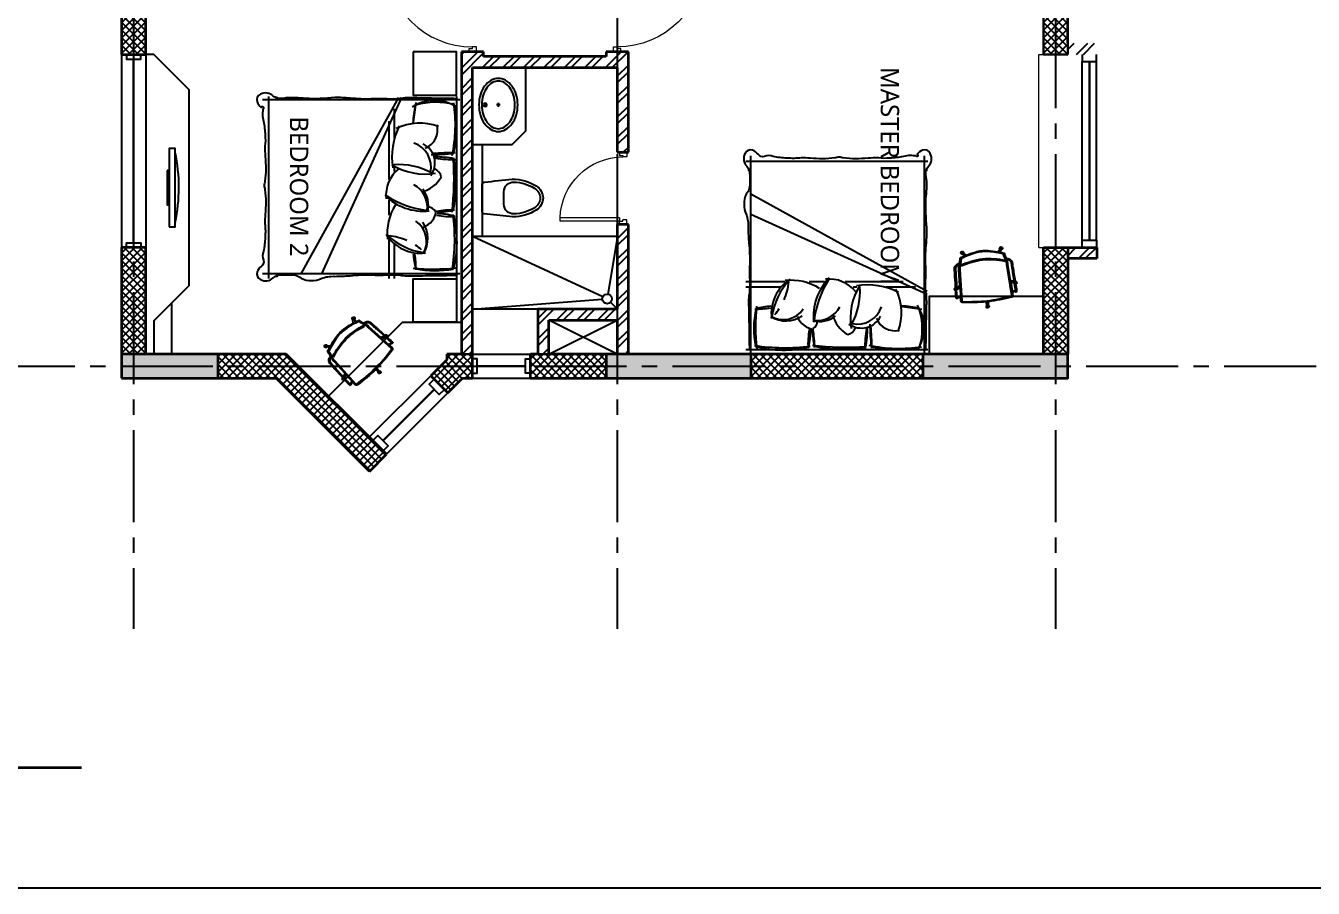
# Model space of a CAD drawing. Header units: millimetres. Extents: x -2409243 to -2334937, y -643723 to -441957.
# Drawn here: x -2360437 to -2347102, y -571589 to -562658 of the extents above; entities that cross this region are included whole.
import ezdxf

# ---------------------------------------------------------------- set-up
doc = ezdxf.new("R2010")
doc.units = ezdxf.units.MM
doc.header["$MEASUREMENT"] = 0
doc.linetypes.add('CENTER2', pattern=[28.575, 19.05, -3.175, 3.175, -3.175])
for name, color, linetype in [('A-Anno-Grid Lines', 154, 'Continuous'), ('A-Sanitory', 181, 'Continuous'), ('A-Wall Patt', 8, 'Continuous'), ('A-Window', 4, 'Continuous'), ('S-Conc Patt', 9, 'Continuous'), ('TAGS', 7, 'Continuous')]:
    doc.layers.add(name, color=color, linetype=linetype)
for name, color, linetype, lineweight in [('A-Detail Lines', 8, 'Continuous', 25), ('A-Door', 4, 'Continuous', 9), ('A-DTLS-Elevation', 4, 'Continuous', 25), ('A-Wall Ele', 3, 'Continuous', 20), ('A-Wall Sec', 1, 'Continuous', 30), ('S-Concrete', 40, 'Continuous', 30)]:
    doc.layers.add(name, color=color, linetype=linetype, lineweight=lineweight)
doc.layers.add('I-Furniture', color=7, linetype='Continuous', lineweight=25, true_color=0xd17000)
doc.styles.get("Standard").update_dxf_attribs({"font": 'trebuc.ttf'})
pattern_1 = [(225, (-1525842.595, -758873.084), (39.7747564, -39.7747564), []), (315, (-1525842.595, -758873.084), (39.7747564, 39.7747564), [])]

# ---------------------------------------------------------------- blocks, each defined once
blk = doc.blocks.new('Cols Residences')
at = {"layer": 'S-Conc Patt'}
for points in [[(-35222, -4229), (-35222, -5229), (-34972, -5229), (-34972, -4229)], [(-35222, -9249), (-35222, -10749), (-34972, -10749), (-34972, -9249)], [(-35222, -12529), (-35222, -14029), (-34972, -14029), (-34972, -12529)]]:
    blk.add_hatch(color=256, dxfattribs=at).paths.add_polyline_path(points)
at = {"layer": 'S-Concrete', "lineweight": 35}
for points in [[(-35222, -4229), (-35222, -5229), (-34972, -5229), (-34972, -4229)], [(-35222, -9249), (-35222, -10749), (-34972, -10749), (-34972, -9249)], [(-35222, -12529), (-35222, -14029), (-34972, -14029), (-34972, -12529)]]:
    blk.add_lwpolyline(points, close=True, dxfattribs=at)
blk = doc.blocks.new('Grid Residences')
at = {"layer": 'A-Anno-Grid Lines', "linetype": 'CENTER2', "ltscale": 50}
for p, q in [((-35097, 2923), (-35097, -27704)), ((12818, -4354), (-37818, -4354)), ((12818, -9364), (-37818, -9364)), ((12818, -13904), (-37818, -13904))]:
    blk.add_line(p, q, dxfattribs=at)
blk = doc.blocks.new('ABL_Door_S - 1000 x 2100-11-3 Second Floor Lvl')
at = {"layer": 'A-Door', "color": 5}
for p, q in [((-500, 38), (-450, 38)), ((-500, -38), (-500, 38)), ((-450, 38), (-450, -3)), ((450, 38), (450, -3)), ((500, 38), (450, 38)), ((500, -38), (500, 38)), ((-500, -38), (-465, -38)), ((-465, -3), (-450, -3)), ((-465, -38), (-465, -3)), ((-430, -38), (-465, -38)), ((465, -3), (450, -3)), ((465, -38), (465, -3)), ((500, -38), (465, -38))]:
    blk.add_line(p, q, dxfattribs=at)
at = {"layer": 'A-Door', "color": 5, "lineweight": 18}
for p, q in [((-465, -38), (-465, -902)), ((-430, -38), (-430, -902)), ((-430, -902), (-465, -902))]:
    blk.add_line(p, q, dxfattribs=at)
at = {"layer": 'A-Door'}
blk.add_arc((-450, -3), 900, 271.2733, 0, dxfattribs=at)
blk = doc.blocks.new('Win 2000 @ 300W')
at = {"layer": 'A-Window', "color": 2, "lineweight": 30}
blk.add_line((1950, -125), (50, -125), dxfattribs=at)
at = {"layer": 'A-Window'}
for points in [[(2000, 0), (0, 0)], [(0, -50), (50, -50), (50, -200), (0, -200)], [(2000, -50), (1950, -50), (1950, -200), (2000, -200)], [(2000, -250), (0, -250)]]:
    blk.add_lwpolyline(points, dxfattribs=at)
blk = doc.blocks.new('Bay Win Rec')
at = {"layer": 'A-Wall Ele'}
for points in [[(27370, -13729), (29370, -13729)], [(27370, -13729), (27370, -13779)], [(29370, -13729), (29370, -13779)]]:
    blk.add_lwpolyline(points, dxfattribs=at)
at = {"layer": 'A-Window'}
for p, q in [((27445, -14179), (29295, -14179)), ((27445, -14329), (29295, -14329))]:
    blk.add_line(p, q, dxfattribs=at)
at = {"layer": 'A-Window', "color": 2, "lineweight": 30}
blk.add_line((29295, -14254), (27445, -14254), dxfattribs=at)
at = {"layer": 'A-Window'}
for points in [[(27370, -14179), (27445, -14179), (27445, -14329), (27370, -14329)], [(29370, -14179), (29295, -14179), (29295, -14329), (29370, -14329)]]:
    blk.add_lwpolyline(points, dxfattribs=at)
blk = doc.blocks.new('Bay Win TRIAN')
at = {"layer": 'A-Window'}
for p, q in [((20940, -6882), (20304, -6245)), ((20763, -7059), (20127, -6422))]:
    blk.add_line(p, q, dxfattribs=at)
at = {"layer": 'A-Window', "color": 2, "lineweight": 30}
blk.add_line((20269, -6387), (20799, -6917), dxfattribs=at)
at = {"layer": 'A-Window'}
for points in [[(20269, -6281), (20322, -6334), (20215, -6440), (20162, -6387)], [(20905, -6917), (20852, -6864), (20746, -6970), (20799, -7023)]]:
    blk.add_lwpolyline(points, dxfattribs=at)
blk = doc.blocks.new('ABL_Door_S - 750 x 2100-5-3 Second Floor Lvl')
at = {"layer": 'A-Door', "color": 5, "lineweight": 18}
for p, q in [((-375, 38), (-325, 38)), ((-375, -38), (-375, 38)), ((-325, 38), (-325, -3)), ((325, 38), (325, -3)), ((375, 38), (325, 38)), ((375, -38), (375, 38)), ((-375, -38), (-340, -38)), ((-340, -3), (-325, -3)), ((-340, -38), (-340, -3)), ((-340, -38), (-340, -652)), ((-305, -38), (-340, -38)), ((-305, -38), (-305, -652)), ((340, -3), (325, -3)), ((340, -38), (340, -3)), ((375, -38), (340, -38))]:
    blk.add_line(p, q, dxfattribs=at)
blk.add_lwpolyline([(-340, -652), (-305, -652)], dxfattribs=at)
at = {"layer": 'A-Door', "lineweight": 18}
blk.add_arc((-325, -3), 650, 271.7632, 0, dxfattribs=at)
blk = doc.blocks.new('Toilet Win')
at = {"layer": 'A-Window', "color": 2, "lineweight": 30}
blk.add_line((22742, -8048), (22742, -8548), dxfattribs=at)
at = {"layer": 'A-Window'}
for points in [[(22617, -7998), (22617, -8598)], [(22667, -7998), (22667, -8048), (22817, -8048), (22817, -7998)], [(22867, -7998), (22867, -8598)], [(22667, -8598), (22667, -8548), (22817, -8548), (22817, -8598)]]:
    blk.add_lwpolyline(points, dxfattribs=at)
blk = doc.blocks.new('Sink TOILET')
for points in [[(1123786, -93318, -0.12976), (1123805, -93245, -0.106426), (1123866, -93176, -0.084431), (1123952, -93133, -0.073534), (1124061, -93117, -0.073534), (1124169, -93133, -0.084431), (1124255, -93176, -0.106426), (1124316, -93245, -0.12976), (1124336, -93318, -0.12976), (1124316, -93391, -0.106426), (1124255, -93460, -0.084431), (1124169, -93503, -0.073534), (1124061, -93519, -0.073534), (1123952, -93503, -0.084431), (1123866, -93460, -0.106426), (1123805, -93391, -0.12976)], [(1123815, -93318, -0.12976), (1123830, -93259, -0.106426), (1123883, -93199, -0.084431), (1123960, -93161, -0.073534), (1124061, -93146, -0.073534), (1124161, -93161, -0.084431), (1124238, -93199, -0.106426), (1124291, -93259, -0.12976), (1124307, -93318, -0.12976), (1124291, -93377, -0.106426), (1124238, -93437, -0.084431), (1124161, -93475, -0.073534), (1124061, -93490, -0.073534), (1123960, -93475, -0.084431), (1123883, -93437, -0.106426), (1123830, -93377, -0.12976)]]:
    blk.add_lwpolyline(points, format="xyb", close=True)
for radius in [17.8, 12.2]:
    blk.add_circle((1124061, -93182), radius)
at = {"layer": 'A-Detail Lines'}
for points in [[(1124041, -93318), (1124081, -93318)], [(1124061, -93338), (1124061, -93298)]]:
    blk.add_lwpolyline(points, dxfattribs=at)
blk = doc.blocks.new('Arrsng 2')
at = {"layer": 'A-Sanitory'}
for points in [[(-3869, -15557), (-4162, -15527, -0.384412), (-4184, -15502), (-4184, -15222, -0.383904), (-4162, -15197, -0.001434), (-3871, -15167, -0.140641), (-3624, -15237, -0.259738), (-3554, -15362, -0.259738), (-3624, -15487, -0.139471)], [(-3959, -15427), (-3959, -15297, -0.422961), (-3856, -15197, -0.13189), (-3640, -15262, -0.259738), (-3584, -15362, -0.259738), (-3640, -15462, -0.13189), (-3856, -15527, -0.422961)]]:
    blk.add_lwpolyline(points, format="xyb", close=True, dxfattribs=at)
blk.add_arc((-3868, -15192), 25, 89.84, 95.7189, dxfattribs=at)
blk = doc.blocks.new('Bt 01')
at = {"layer": 'A-Detail Lines'}
for points in [[(-2936, -16385), (-4284, -15762)], [(-2784, -15762), (-2882, -16357)], [(-4284, -16512), (-2940, -16410)], [(-2855, -16441), (-2784, -16512)]]:
    blk.add_lwpolyline(points, dxfattribs=at)
at = {"layer": 'A-Sanitory', "ltscale": 0.5}
blk.add_lwpolyline([(-3734, -14012), (-3734, -14671), (-3876, -14812), (-4284, -14812)], dxfattribs=at)
at = {"layer": 'A-Sanitory'}
for points in [[(-4184, -14812), (-4184, -15762)], [(-4184, -15762), (-4284, -15762)], [(-2784, -15762), (-4284, -15762)], [(-3609, -16512), (-4284, -16512)]]:
    blk.add_lwpolyline(points, dxfattribs=at)
blk.add_circle((-2890, -16406), 50, dxfattribs=at)
at = {"layer": 'A-Detail Lines'}
blk.add_blockref('Arrsng 2', (0, 0), dxfattribs=at)
at = {"layer": 'A-Sanitory', "ltscale": 0.5, "xscale": -1, "rotation": 90}
blk.add_blockref('Sink TOILET', (-97335, 1109663), dxfattribs=at)
blk = doc.blocks.new('s5')
at = {"layer": 'A-Detail Lines'}
for p, q in [((-39900, 54612), (-39550, 55322)), ((-39900, 55322), (-39550, 54612))]:
    blk.add_line(p, q, dxfattribs=at)
blk = doc.blocks.new('A$C6B7C0178')
at = {"layer": 'I-Furniture', "linetype": 'ByBlock'}
for p, q in [((148, 942), (148, -944)), ((2098, 942), (2098, -944)), ((2130, 906), (89, 906)), ((1495, 932), (486, -894)), ((1527, 932), (697, -894)), ((1450, 813), (1450, 507)), ((1396, 685), (1396, 83)), ((1450, 206), (1450, 167)), ((1396, -131), (1396, -288)), ((1396, -540), (1396, -944)), ((1450, -582), (1450, -944)), ((2130, -894), (89, -894))]:
    blk.add_line(p, q, dxfattribs=at)
at = {"layer": 'I-Furniture', "color": 0, "linetype": 'ByBlock'}
for points in [[(533, 921, 0.045167), (333, 927, -0.080578), (229, 922, 0.238231), (242, 929, -0.211134), (199, 947, 0.329446), (66, 965, 0.37589), (31, 886, 0.123892), (75, 829, -1.08815), (96, 825, 0.141351), (99, 687, -0.036442), (115, 543, -0.046791), (113, 428, 0.023628), (115, 321, -0.055897), (113, 64, 0.053528), (105, 21, 0.053528), (113, -22, -0.055897), (115, -279, 0.026973), (113, -372, -0.036947), (115, -518, -0.036442), (99, -662, 0.219023), (96, -751, -0.342539), (75, -818, 0.123892), (31, -875, 0.37589), (66, -953, 0.329446), (199, -935, -0.211134), (242, -917, 0.238231), (229, -910, -0.06219), (364, -905, -0.218233), (487, -940, 0.123513), (593, -963, 0.129887), (695, -941, -0.095063), (836, -920, 0.016498), (995, -914, -0.039412), (1214, -905, 0.025508), (1378, -905, -0.038458), (1509, -908, 0.058958), (1655, -915, 0.00267), (1898, -910, 0.015571), (2092, -907)], [(836, 931, -0.037552), (533, 921)], [(2092, 919, 0.015571), (1898, 922, 0.00267), (1655, 927, 0.058958), (1509, 920, -0.038458), (1378, 917, 0.025508), (1214, 917, -0.039412), (995, 925, 0.016498), (836, 931)]]:
    blk.add_lwpolyline(points, format="xyb", dxfattribs=at)
at = {"layer": 'I-Furniture', "linetype": 'ByBlock'}
for centre, radius, start, end in [((1868, 489), 413, 57.51, 123.8336), ((-5561, 1718), 7288, 351.7812, 353.3958), ((581, 646), 1504, 347.8698, 8.7941), ((1569, 211), 264, 348.0413, 70.8342), ((2088, -2734), 3094, 90.1063, 94.3312), ((2057, 1293), 1004, 259.589, 272.0447), ((-922, 93), 2993, 353.3146, 4.0301), ((1498, -462), 700, 61.0456, 94.1497), ((1531, -205), 264, 353.1541, 62.0001), ((1909, 748), 992, 237.3804, 263.3034), ((2046, -1017), 783, 87.8261, 101.4767), ((1538, -558), 249, 329.3706, 56.8919), ((2039, 491), 792, 259.1667, 273.123), ((-47, -536), 2125, 351.3474, 6.9362), ((1859, 24), 706, 227.3201, 261.4624), ((1328, -1127), 631, 66.2982, 83.8539), ((1328, -1127), 631, 49.9508, 56.951), ((442, -864), 1236, 0.5029, 8.0813), ((1857, 1187), 2032, 264.0935, 276.4707)]:
    blk.add_arc(centre, radius, start, end, dxfattribs=at)
at = {"layer": 'I-Furniture', "color": 0, "linetype": 'ByBlock'}
for centre, radius, start, end in [((2517, 631), 873, 165.3177, 177.3751), ((1880, 180), 703, 73.9263, 107.1409), ((890, 621), 1207, 347.2408, 11.1902), ((2130, 320), 702, 153.0538, 189.663), ((1716, 122), 545, 69.3026, 116.5026), ((1698, 597), 204, 291.4295, 14.3652), ((1653, 253), 221, 324.1671, 63.8421), ((1858, 1940), 1599, 269.1536, 277.5533), ((1872, -784), 1100, 79.5301, 89.934), ((528, 56), 1563, 349.1717, 8.8688), ((1721, -83), 355, 128.7278, 185.6813), ((1774, 803), 664, 238.6542, 279.1977), ((1828, 86), 114, 12.1757, 68.3207), ((1644, 283), 343, 285.4018, 329.7122), ((1755, 327), 572, 225.5269, 275.813), ((1532, -185), 274, 346.3296, 38.0812), ((1943, -478), 564, 148.1221, 185.9522), ((1689, -223), 198, 289.1335, 355.0933), ((1797, -297), 95.5, 30.1134, 85.8974), ((1867, 804), 1059, 271.8337, 280.6945), ((1499, -531), 301, 328.6569, 34.6491), ((1873, -1052), 782, 75.3434, 88.3876), ((1000, -558), 1102, 344.9748, 13.7789), ((1724, -259), 422, 212.3262, 277), ((2608, -615), 962, 184.2269, 193.5763), ((1876, 64), 926, 257.3175, 281.7435)]:
    blk.add_arc(centre, radius, start, end, dxfattribs=at)
blk = doc.blocks.new('executive study table')
at = {"layer": 'I-Furniture'}
for p, q in [((-171, 533), (-152, 534)), ((-155, 571), (-133, 572)), ((-140, 567), (-139, 571)), ((-171, 7), (-152, 6)), ((-155, -30), (-133, -32)), ((-140, -27), (-139, -31))]:
    blk.add_line(p, q, dxfattribs=at)
for points in [[(-509, 270, -0.04406), (-503, 336, -0.026544), (-480, 437), (-506, 458, -3.638528), (-496, 470), (-474, 457, -0.010397), (-461, 495, -0.318214), (-452, 502, 0.043075), (-444, 502, 0.035302), (-412, 510, 0.013054), (-403, 513, -0.140274), (-393, 546, -0.187796), (-364, 568, -0.087841), (-327, 571, 0.059908), (-291, 573, -0.051364), (-254, 575), (-196, 578), (-157, 580, -1), (-129, 582), (-95, 584), (-77, 585, -0.040528), (-61, 585, 0.019703), (-50, 584, -0.367951), (-46, 580, -0.076399), (-46, 574, -0.223629), (-48, 571, -0.09063), (-48, 571, 0.435593), (-49, 571), (-50, 566, 0.041397), (-52, 552, 0.005779), (-52, 542, 0.01447), (-52, 538), (-15, 540, -0.416429), (3, 524, -0.025896), (23, 280), (60, 277, -3.543521), (59, 262), (23, 262, -0.026019), (3, 16, -0.416429), (-15, 0), (-52, 2, 0.01447), (-52, -2, 0.005779), (-52, -12, 0.041397), (-50, -26), (-49, -31, 0.435593), (-48, -31, -0.09063), (-48, -31, -0.223629), (-46, -34, -0.076399), (-46, -40, -0.367951), (-50, -44, 0.019703), (-61, -44, -0.040528), (-77, -45), (-95, -44), (-129, -42, -1), (-157, -40), (-196, -38), (-254, -35, -0.051364), (-291, -33, 0.059908), (-327, -31, -0.087841), (-364, -28, -0.187796), (-393, -6, -0.140274), (-403, 27, 0.013054), (-412, 30, 0.035302), (-444, 38, 0.043075), (-452, 39, -0.318214), (-461, 45, -0.010397), (-474, 84), (-496, 71, -3.638528), (-506, 82), (-480, 103, -0.026544), (-503, 204, -0.04406)], [(-155, 571), (-171, 533), (-339, 525, 0.002292), (-353, 525), (-377, 522, 0.066419), (-392, 517, -0.120179), (-385, 541, -0.187796), (-362, 558, -0.087841), (-328, 561, 0.059908), (-289, 563, -0.052112), (-254, 565), (-195, 568)], [(-152, 534), (-62, 538, -0.01546), (-62, 542, -0.005779), (-62, 552, -0.041397), (-59, 569), (-58, 573, -0.044554), (-58, 574, -0.006403), (-62, 575, 0.040528), (-77, 575), (-94, 574), (-133, 572, -0.154174), (-140, 567)], [(-499, 270, 0.04406), (-494, 206, 0.042095), (-452, 49, -0.042637), (-443, 48, -0.035302), (-409, 40, -0.026112), (-389, 32, 0.070764), (-375, 28), (-352, 25, 0.002232), (-338, 25), (-15, 10, 0.431435), (-7, 17, 0.026929), (13, 270, 0.026929), (-7, 523, 0.431435), (-15, 530), (-338, 515, 0.002232), (-352, 515), (-375, 512, 0.070764), (-389, 508, -0.026112), (-409, 500, -0.035302), (-443, 492, -0.042637), (-452, 492, 0.042095), (-494, 335, 0.04406)], [(-155, -30), (-171, 7), (-339, 15, -0.002292), (-353, 15), (-377, 19, -0.066419), (-392, 23, 0.120179), (-385, -1, 0.187796), (-362, -18, 0.087841), (-328, -21, -0.059908), (-289, -23, 0.052112), (-254, -25), (-195, -28)], [(-152, 6), (-62, 2, 0.01546), (-62, -2, 0.005779), (-62, -12, 0.041397), (-59, -28), (-58, -32, 0.044554), (-58, -34, 0.006403), (-62, -34, -0.040528), (-77, -35), (-94, -34), (-133, -32, 0.154174), (-140, -27)]]:
    blk.add_lwpolyline(points, format="xyb", close=True, dxfattribs=at)
for points in [[(-157, 580), (-129, 582)], [(-157, -40), (-129, -42)]]:
    blk.add_lwpolyline(points, dxfattribs=at)
for points in [[(-496, 470), (-505, 475, 0.915293), (-514, 464), (-506, 458)], [(-385, 39, -0.074007), (-425, 270, -0.074007), (-385, 501)], [(-376, 42, -0.073942), (-415, 270, -0.073942), (-376, 498)], [(23, 270, -0.000012), (23, 270, -0.000012)], [(60, 277), (69, 277, -0.745022), (68, 262), (59, 262)], [(-496, 71), (-505, 65, -0.915293), (-514, 77), (-506, 82)]]:
    blk.add_lwpolyline(points, format="xyb", dxfattribs=at)
at = {"layer": 'I-Furniture', "elevation": -950}
blk.add_lwpolyline([(24, 262, 0.001894), (23, 280, 0.000296)], format="xyb", dxfattribs=at)
blk = doc.blocks.new('A$C52E23077')
at = {"layer": 'I-Furniture'}
blk.add_lwpolyline([(23, -583), (85, -583), (85, 227), (23, 227)], close=True, dxfattribs=at)
at = {"layer": 'I-Furniture', "linetype": 'ByBlock'}
blk.add_lwpolyline([(3, 0), (2, -356), (23, -356), (24, 0)], close=True, dxfattribs=at)
blk.add_arc((-1595, -177), 1719, 347.7599, 12.1509, dxfattribs=at)

msp = doc.modelspace()

# ---------------------------------------------------------------- hatches: boundary and pattern name
at = {"layer": 'A-Wall Patt'}
h = msp.add_hatch(dxfattribs=at)
h.set_pattern_fill('ANSI37', color=256, scale=450, angle=180, style=0)
h.set_pattern_definition(pattern_1)
h.paths.add_polyline_path([(-2349894.9, -561257.2), (-2349894.9, -562954.7), (-2349644.9, -562954.7), (-2349644.9, -561257.2)])
h = msp.add_hatch(dxfattribs=at)
h.set_pattern_fill('ANSI37', color=256, scale=450, angle=180, style=0)
h.set_pattern_definition(pattern_1)
h.paths.add_polyline_path([(-2359194.9, -561307.2), (-2359444.9, -561307.2), (-2359444.9, -562954.7), (-2359194.9, -562954.7)])
h = msp.add_hatch(dxfattribs=at)
h.set_pattern_fill('ANSI32', color=256, scale=400, style=0)
h.set_pattern_definition([(45, (-1525842.6, -758963.08), (-106.066017, 106.066017), []), (45, (-1525771.88, -758963.08), (-106.066017, 106.066017), [])])
h.paths.add_polyline_path([(-2349639.9, -562839.7), (-2349639.9, -562954.7), (-2349344.9, -562954.7), (-2349344.9, -562839.7)])
h = msp.add_hatch(dxfattribs=at)
h.set_pattern_fill('ANSI32', color=256, scale=400, style=0)
h.set_pattern_definition([(45, (-2483823.14, -549080.13), (-106.06602, 106.06602), []), (45, (-2483752.43, -549080.13), (-106.06602, 106.06602), [])])
h.paths.add_polyline_path([(-2355924.9, -566052.2), (-2355809.9, -566052.2), (-2355809.9, -563092.2), (-2354309.9, -563092.2), (-2354309.9, -563967.2), (-2354194.9, -563967.2), (-2354194.9, -562927.2), (-2354424.9, -562927.2), (-2354424.9, -562977.2), (-2355694.9, -562977.2), (-2355694.9, -562927.2), (-2355924.9, -562927.2)])
h = msp.add_hatch(dxfattribs=at)
h.set_pattern_fill('ANSI32', color=256, scale=400, style=0)
h.set_pattern_definition([(45, (-1525842.6, -758873.08), (-106.066017, 106.066017), []), (45, (-1525771.88, -758873.08), (-106.066017, 106.066017), [])])
h.paths.add_polyline_path([(-2355134.9, -566052.2), (-2355019.9, -566052.2), (-2355019.9, -565707.2), (-2354309.9, -565707.2), (-2354309.9, -566057.2), (-2354194.9, -566057.2), (-2354194.9, -564717.2), (-2354309.9, -564717.2), (-2354309.9, -565592.2), (-2355134.9, -565592.2)])
h = msp.add_hatch(dxfattribs=at)
h.set_pattern_fill('ANSI37', color=256, scale=450, angle=180, style=0)
h.set_pattern_definition(pattern_1)
h.paths.add_polyline_path([(-2359194.9, -564954.7), (-2359444.9, -564954.7), (-2359444.9, -566057.2), (-2359194.9, -566057.2)])
h = msp.add_hatch(dxfattribs=at)
h.set_pattern_fill('ANSI37', color=256, scale=450, angle=180, style=0)
h.set_pattern_definition(pattern_1)
h.paths.add_polyline_path([(-2349644.9, -564954.7), (-2349894.9, -564954.7), (-2349894.9, -566057.2), (-2349644.9, -566057.2)])
h = msp.add_hatch(dxfattribs=at)
h.set_pattern_fill('ANSI32', color=256, scale=400, style=0)
h.set_pattern_definition([(45, (-2483823.14, -549170.13), (-106.06602, 106.06602), []), (45, (-2483752.43, -549170.13), (-106.06602, 106.06602), [])])
h.paths.add_polyline_path([(-2349644.9, -564954.7), (-2349644.9, -565069.7), (-2349344.9, -565069.7), (-2349344.9, -564954.7)])
h = msp.add_hatch(dxfattribs=at)
h.set_pattern_fill('ANSI37', color=256, scale=450, angle=180, style=0)
h.set_pattern_definition(pattern_1)
h.paths.add_polyline_path([(-2358444.9, -566057.2), (-2358444.9, -566307.2), (-2357843.4, -566307.2), (-2356878.2, -567272.4), (-2356701.5, -567095.6), (-2357739.9, -566057.2)])
h = msp.add_hatch(dxfattribs=at)
h.set_pattern_fill('ANSI37', color=256, scale=450, angle=180, style=0)
h.set_pattern_definition(pattern_1)
h.paths.add_polyline_path([(-2355809.9, -566057.2), (-2356075.7, -566057.2), (-2356075.7, -566116.2), (-2356241.8, -566282.4), (-2356065.1, -566459.2), (-2355913, -566307.2), (-2355809.9, -566307.2)])
h = msp.add_hatch(dxfattribs=at)
h.set_pattern_fill('ANSI37', color=256, scale=450, angle=180, style=0)
h.set_pattern_definition(pattern_1)
h.paths.add_polyline_path([(-2354424.9, -566057.2), (-2355209.9, -566057.2), (-2355209.9, -566307.2), (-2354424.9, -566307.2)])
h = msp.add_hatch(dxfattribs=at)
h.set_pattern_fill('ANSI37', color=256, scale=450, angle=180, style=0)
h.set_pattern_definition(pattern_1)
h.paths.add_polyline_path([(-2351144.9, -566307.2), (-2351144.9, -566057.2), (-2352924.9, -566057.2), (-2352924.9, -566307.2)])

# ---------------------------------------------------------------- linework, layer by layer
msp.add_lwpolyline([(-2409243.5, -515837.4), (-2334936.9, -515837.4), (-2334936.9, -571588.7), (-2409243.5, -571588.7)], close=True, dxfattribs=at)
msp.add_lwpolyline([(-2409243.5, -515837.4), (-2334936.9, -515837.4), (-2334936.9, -571588.7), (-2409243.5, -571588.7)], close=True, dxfattribs=at)
at = {"layer": 'A-Wall Sec', "lineweight": 35}
for p, q in [((-2349644.9, -562839.7), (-2349644.9, -561257.2)), ((-2359444.9, -561307.2), (-2359444.9, -562954.7)), ((-2359194.9, -562954.7), (-2359194.9, -561852.2)), ((-2359444.9, -562954.7), (-2359194.9, -562954.7)), ((-2355924.9, -562927.2), (-2355924.9, -566057.2)), ((-2355694.9, -562927.2), (-2355924.9, -562927.2)), ((-2355694.9, -562977.2), (-2355694.9, -562927.2)), ((-2354424.9, -562977.2), (-2355694.9, -562977.2)), ((-2354424.9, -562927.2), (-2354424.9, -562977.2)), ((-2354194.9, -562927.2), (-2354424.9, -562927.2)), ((-2354194.9, -563034.7), (-2354194.9, -562927.2)), ((-2355809.9, -563092.2), (-2354309.9, -563092.2)), ((-2355809.9, -566307.2), (-2355809.9, -563092.2)), ((-2354309.9, -563092.2), (-2354309.9, -563967.2)), ((-2354194.9, -563967.2), (-2354194.9, -563034.7)), ((-2354309.9, -563967.2), (-2354194.9, -563967.2)), ((-2354194.9, -564717.2), (-2354309.9, -564717.2)), ((-2354309.9, -564717.2), (-2354309.9, -565592.2)), ((-2354194.9, -566057.2), (-2354194.9, -564717.2)), ((-2359444.9, -564954.7), (-2359444.9, -566057.2)), ((-2359194.9, -564954.7), (-2359444.9, -564954.7)), ((-2359194.9, -566057.2), (-2359194.9, -564954.7)), ((-2349894.9, -566057.2), (-2349894.9, -564954.7)), ((-2349894.9, -564954.7), (-2349344.9, -564954.7)), ((-2349644.9, -564954.7), (-2349644.9, -566057.2)), ((-2349344.9, -564954.7), (-2349344.9, -565069.7)), ((-2349344.9, -565069.7), (-2349644.9, -565069.7)), ((-2355134.9, -565592.2), (-2355134.9, -566057.2)), ((-2354309.9, -565592.2), (-2355134.9, -565592.2)), ((-2355019.9, -566057.2), (-2355019.9, -565707.2)), ((-2355019.9, -565707.2), (-2354309.9, -565707.2)), ((-2354309.9, -565707.2), (-2354309.9, -566057.2)), ((-2357739.9, -566057.2), (-2358444.9, -566057.2)), ((-2356701.5, -567095.6), (-2357739.9, -566057.2)), ((-2355924.9, -566057.2), (-2356075.7, -566057.2)), ((-2356075.7, -566057.2), (-2356075.7, -566116.2)), ((-2355209.9, -566307.2), (-2355209.9, -566057.2)), ((-2355134.9, -566057.2), (-2355209.9, -566057.2)), ((-2354424.9, -566057.2), (-2355019.9, -566057.2)), ((-2351144.9, -566057.2), (-2352924.9, -566057.2)), ((-2356075.7, -566116.2), (-2356241.8, -566282.4)), ((-2358444.9, -566307.2), (-2357843.4, -566307.2)), ((-2356878.2, -567272.4), (-2357843.4, -566307.2)), ((-2356065.1, -566459.2), (-2356241.8, -566282.4)), ((-2356065.1, -566459.2), (-2355913, -566307.2)), ((-2355913, -566307.2), (-2355809.9, -566307.2)), ((-2355209.9, -566307.2), (-2354424.9, -566307.2)), ((-2352924.9, -566307.2), (-2351144.9, -566307.2)), ((-2356878.2, -567272.4), (-2356701.5, -567095.6)), ((-2366758.1, -570338.7), (-2359860, -570338.7))]:
    msp.add_line(p, q, dxfattribs=at)
at = {"layer": 'A-Wall Sec'}
for p, q in [((-2349894.9, -561742.2), (-2349894.9, -562954.7)), ((-2349644.9, -562839.7), (-2349644.9, -562954.7)), ((-2349894.9, -562954.7), (-2349644.9, -562954.7)), ((-2355924.9, -566057.2), (-2355809.9, -566057.2)), ((-2355134.9, -566057.2), (-2355019.9, -566057.2))]:
    msp.add_line(p, q, dxfattribs=at)
at = {"layer": 'I-Furniture'}
for p, q in [((-2352928.3, -564062.1), (-2351128.3, -564062.1)), ((-2358928.1, -565529.5), (-2358928.1, -566057.2))]:
    msp.add_line(p, q, dxfattribs=at)
for points in [[(-2358744.9, -565346.3), (-2358744.9, -563321.1), (-2359111.3, -562954.7), (-2359194.9, -562954.7)], [(-2358744.9, -565346.3), (-2358744.9, -565346.3), (-2359111.3, -565712.8), (-2359111.3, -565712.8), (-2359111.3, -566057.2)], [(-2351074.9, -566057.2), (-2351074.9, -565457.2), (-2349894.9, -565457.2)], [(-2357302.5, -566494.5), (-2356535.1, -565727.2), (-2355924.9, -565727.2)]]:
    msp.add_lwpolyline(points, dxfattribs=at)
for points in [[(-2356424.9, -562927.2), (-2356424.9, -563377.2), (-2355974.9, -563377.2), (-2355974.9, -562927.2)], [(-2356424.9, -565727.2), (-2356424.9, -565277.2), (-2355974.9, -565277.2), (-2355974.9, -565727.2)]]:
    msp.add_lwpolyline(points, close=True, dxfattribs=at)

# ---------------------------------------------------------------- block references
at = {"layer": 'A-Anno-Grid Lines', "rotation": 90}
for name, p in [('Grid Residences', (-2363674.2, -531085.6)), ('Win 2000 @ 300W', (-2359444.9, -564954.7))]:
    msp.add_blockref(name, p, dxfattribs=at)
at = {"layer": 'A-Detail Lines'}
msp.add_blockref('Bt 01', (-2351525.6, -549080.1), dxfattribs=at)
at = {"layer": 'A-Detail Lines', "rotation": 90}
msp.add_blockref('s5', (-2299698.3, -526157.2), dxfattribs=at)
msp.add_blockref('s5', (-2299698.3, -526157.2), dxfattribs=at)
at = {"layer": 'A-Door', "rotation": 270}
msp.add_blockref('ABL_Door_S - 1000 x 2100-11-3 Second Floor Lvl', (-2355807.4, -562427.2), dxfattribs=at)
at = {"layer": 'A-Door', "xscale": -1}
for name, p, rotation in [('ABL_Door_S - 1000 x 2100-11-3 Second Floor Lvl', (-2354312.4, -562427.2), 90), ('ABL_Door_S - 750 x 2100-5-3 Second Floor Lvl', (-2354249.9, -564342.2), 270)]:
    msp.add_blockref(name, p, dxfattribs=dict(at, rotation=rotation))
at = {"layer": 'A-DTLS-Elevation', "rotation": 90}
msp.add_blockref('Win 2000 @ 300W', (-2359444.9, -564954.7), dxfattribs=at)
at = {"layer": 'A-Wall Ele', "rotation": 90}
for name, p in [('Bay Win Rec', (-2363674.2, -592324.4)), ('Toilet Win', (-2363808, -588924.2)), ('Bay Win TRIAN', (-2363123.7, -587222.7))]:
    msp.add_blockref(name, p, dxfattribs=at)
at = {"layer": 'I-Furniture'}
for name, p in [('A$C6B7C0178', (-2358072.5, -564332.9)), ('A$C52E23077', (-2358975.1, -564155.8))]:
    msp.add_blockref(name, p, dxfattribs=at)
for name, p, rotation in [('A$C6B7C0178', (-2352034.1, -563914.5), 270), ('executive study table', (-2350749.1, -565523.6, -450), 276.2661671871475), ('executive study table', (-2357014.4, -566385.5, -450), 314.9999999997052)]:
    msp.add_blockref(name, p, dxfattribs=dict(at, rotation=rotation))
at = {"layer": 'S-Concrete', "rotation": 90}
msp.add_blockref('Cols Residences', (-2363674.2, -531085.6), dxfattribs=at)

# ---------------------------------------------------------------- texts
at = {"layer": 'TAGS'}
for s, height, p in [('MASTER BEDROOM', 189.951, (-2351581.2, -563086.4)), ('BEDROOM 2', 189.95, (-2357701.4, -563597.7))]:
    msp.add_text(s, height=height, rotation=270, dxfattribs=at).set_placement(p)

doc.saveas('drawing.dxf')
